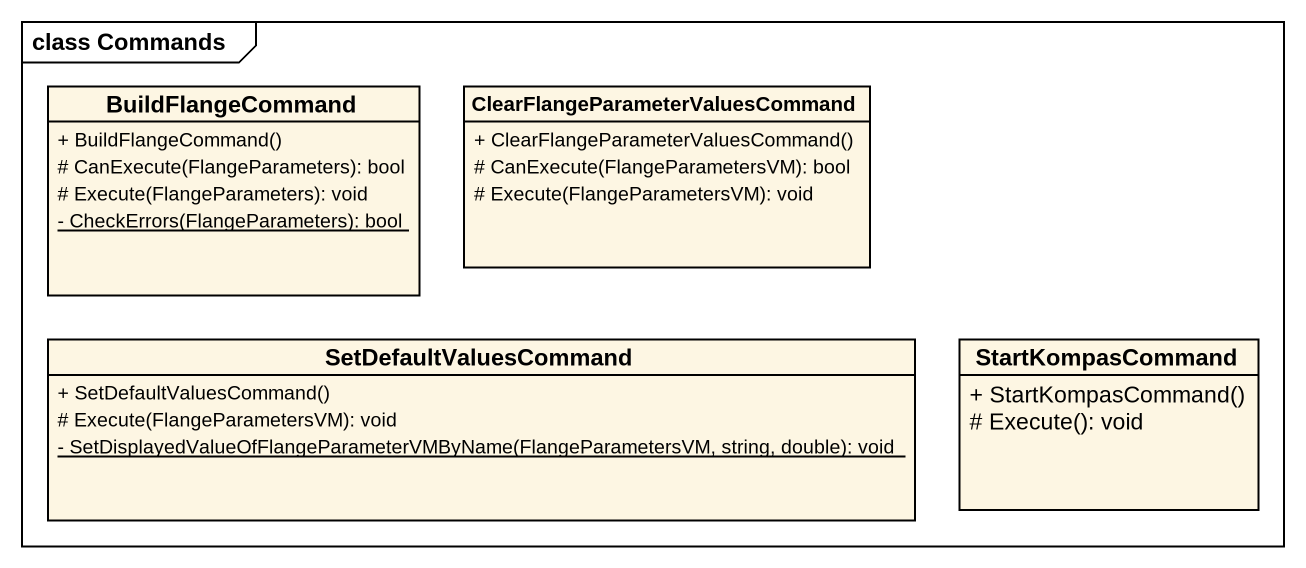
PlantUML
@startuml
mainframe class Commands
hide circle
hide empty members
skinparam classAttributeIconSize 0
class BuildFlangeCommand {
  + BuildFlangeCommand()
  # CanExecute(FlangeParameters): bool
  # Execute(FlangeParameters): void
  {static} - CheckErrors(FlangeParameters): bool
}
class "ClearFlangeParameterValuesCommand" as ClearFlangeParameterValuesCo {
  + ClearFlangeParameterValuesCommand()
  # CanExecute(FlangeParametersVM): bool
  # Execute(FlangeParametersVM): void
}
class SetDefaultValuesCommand {
  + SetDefaultValuesCommand()
  # Execute(FlangeParametersVM): void
  {static} - SetDisplayedValueOfFlangeParameterVMByName(FlangeParametersVM, string, double): void
}
class StartKompasCommand {
  + StartKompasCommand()
  # Execute(): void
}
@enduml
